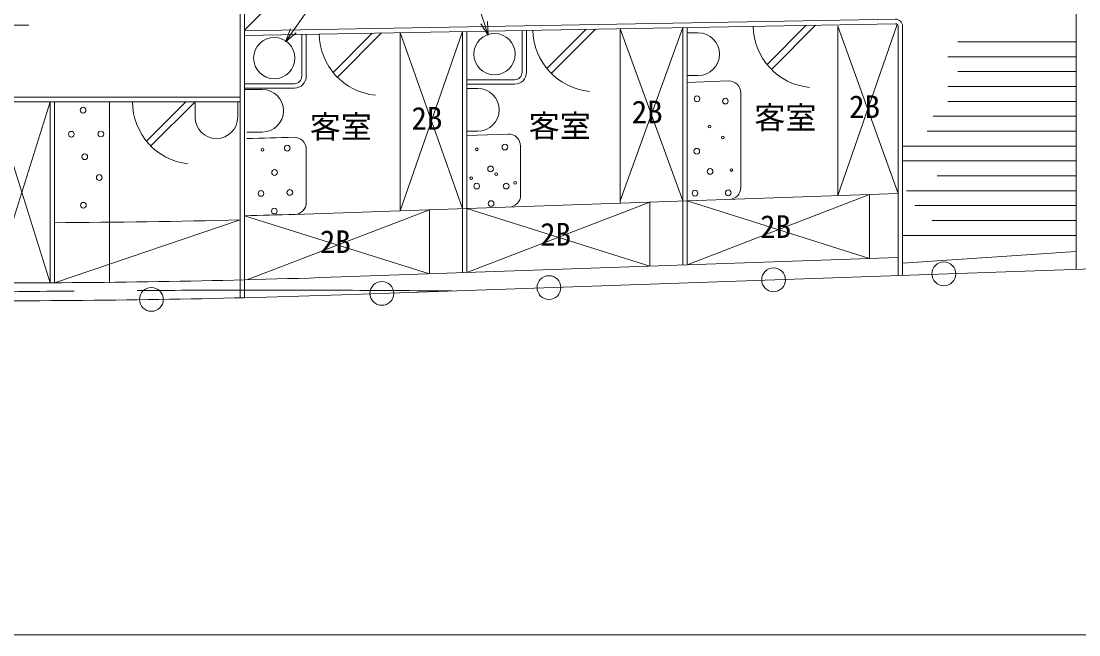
# Model space of a CAD drawing. Units: millimetres, scale not verified. Extents: x -51050 to 51050, y -29701 to 29699.
# Drawn here: x 2260 to 12920, y -13908 to -7725 of the extents above; entities that cross this region are included whole.
import ezdxf
from ezdxf.enums import TextEntityAlignment as Align

# ---------------------------------------------------------------- set-up
doc = ezdxf.new("R2010")
doc.units = ezdxf.units.MM
doc.header["$LTSCALE"] = 100
doc.linetypes.add('USER1', pattern=[50.8, 31.75, -6.35, 6.35, -6.35])
for name, color, linetype, lineweight in [('0-2_sunpou', 7, 'Continuous', 18), ('0-3_keijou', 7, 'Continuous', 18), ('0-5_text', 7, 'Continuous', 18), ('0-6_center', 7, 'USER1', 18), ('0-7_hachi', 7, 'Continuous', 18)]:
    doc.layers.add(name, color=color, linetype=linetype, lineweight=lineweight)
doc.styles.add('ＭＳ ゴシック', font='')
doc.styles.get('ＭＳ ゴシック').set_extended_font_data('MS Gothic')

msp = doc.modelspace()

# ---------------------------------------------------------------- linework, layer by layer
at = {"layer": '0-2_sunpou'}
msp.add_line((30140, -13907.6), (-38194, -13907.6), dxfattribs=at)
at = {"layer": '0-3_keijou'}
for p, q in [((12893, -1764.1), (12893, -10224.6)), ((4466, -10512.4), (4466, -5994.3)), ((4511, -10511.2), (4511, -5994.3)), ((4511, -7814.4), (5016.4, -7308.9)), ((4511, -7823.9), (11079.3, -7705.9)), ((4511, -7868.9), (11077, -7750.9)), ((10173.7, -7767.2), (9778.3, -8162.6)), ((10267.3, -7765.5), (9821.9, -8211)), ((10490.5, -9482.6), (10490.5, -7775.6)), ((11098, -10286.2), (11098, -7775.6)), ((11143, -10284.6), (11143, -7775.6)), ((5088.5, -8279.9), (5088.5, -7858.6)), ((5133.5, -8279.9), (5133.5, -7857.8)), ((5798.7, -7845.8), (5403.3, -8241.3)), ((5892.4, -7844.1), (5446.9, -8289.6)), ((6078.5, -9636.1), (6078.5, -7840.8)), ((6708.5, -10259.5), (6708.5, -7829.5)), ((6753.5, -10258), (6753.5, -7828.6)), ((7308.5, -8240), (7308.5, -7818.7)), ((7353.5, -8240), (7353.5, -7817.9)), ((7954.1, -7807.1), (7558.6, -8202.5)), ((8047.7, -7805.4), (7602.2, -8250.9)), ((8298.5, -9558.8), (8298.5, -7800.9)), ((8928.5, -10182.3), (8928.5, -7789.6)), ((8973.5, -10180.8), (8973.5, -7788.7)), ((8973.5, -7842), (9083.5, -7842)), ((6753.5, -8315), (7233.5, -8315)), ((8973.5, -8272), (9083.5, -8272)), ((4511, -8354.9), (5013.5, -8354.9)), ((4511, -8399.9), (5013.5, -8399.9)), ((4511, -8412.4), (4688.5, -8412.4)), ((6753.5, -8360), (7233.5, -8360)), ((6753.5, -8403.9), (6863.5, -8403.9)), ((9389.3, -8327.9), (8973.5, -8342.4)), ((-12314, -8492.3), (4466, -8492.3)), ((9513.5, -9400.7), (9513.5, -8447.8)), ((-12314, -8537.3), (4466, -8537.3)), ((2551.1, -8537.3), (2551.1, -10360.9)), ((2596.1, -8537.3), (2596.1, -10360.7)), ((3151.1, -8537), (3151.1, -10362)), ((3920.7, -8537.3), (3523.6, -8934.5)), ((4012.7, -8537.3), (3567.2, -8982.8)), ((4012.7, -8537.3), (4012.7, -8692.3)), ((4442.7, -8537.3), (4442.7, -8692.3)), ((4533.5, -8842.4), (4688.5, -8842.4)), ((6753.5, -8833.9), (6863.5, -8833.9)), ((7169.3, -8863.1), (6753.5, -8877.6)), ((5133.5, -9552), (5133.5, -9015.1)), ((7293.5, -9477.9), (7293.5, -8983)), ((11098, -9461.5), (5017.1, -9672)), ((10810, -10116.9), (10810, -9471.5)), ((8595.5, -10193.9), (8595.5, -9548.5)), ((6375.5, -10271.1), (6375.5, -9625.7)), ((11098, -10106.9), (5486.2, -10302)), ((12893, -10044.5), (11143, -10163.3)), ((13858.8, -10191), (5492.5, -10481.9))]:
    msp.add_line(p, q, dxfattribs=at)
for centre, radius in [((7031, -8057.5), 208), ((4811, -8097.4), 208), ((9071.7, -8507.9), 28.8), ((9357.6, -8530.8), 28.8), ((2884.2, -8622.1), 28.8), ((2765.5, -8864.7), 28.8), ((3063.5, -8861.9), 28.8), ((9197.3, -8786.1), 13.6), ((9333.1, -8897), 13.6), ((4691.2, -9022.4), 13.6), ((4942.2, -9004.7), 28.8), ((6852.9, -9016.3), 13.6), ((7136, -8993.6), 28.8), ((9068.8, -9035.5), 28.8), ((2900.7, -9090.8), 28.8), ((3046.9, -9300.3), 28.8), ((4813.7, -9249.6), 28.8), ((6991, -9213.6), 28.8), ((7046.9, -9267.7), 13.6), ((9203.6, -9239.3), 28.8), ((9418.2, -9225), 13.6), ((6797, -9306.1), 13.6), ((6851.2, -9386.5), 28.8), ((7148.2, -9386.5), 28.8), ((7239.1, -9353.3), 13.6), ((4677.3, -9461), 28.8), ((4967.9, -9451.1), 28.8), ((9051.6, -9457.8), 28.8), ((9387, -9454.7), 28.8), ((2887.1, -9580.2), 28.8), ((6996.2, -9562.8), 28.8), ((4811.7, -9638.8), 28.8), ((9843.7, -10330.6), 120), ((11559.3, -10270.9), 120), ((7579.8, -10409.3), 120), ((3572.2, -10528.3), 120), ((5895.6, -10467.9), 120)]:
    msp.add_circle(centre, radius, dxfattribs=at)
for centre, radius, start, end in [((10267.3, -7765.5), 630, 181.02955, 264.43401), ((11073, -7775.6), 70, 0, 91.02962), ((11073, -7775.6), 25, 0, 91.02962), ((5892.4, -7844.1), 630, 181.02955, 264.43401), ((8047.7, -7805.4), 630, 181.02955, 264.43401), ((9083.5, -8057), 215, 270, 90), ((5013.5, -8279.9), 120, 270, 0), ((5013.5, -8279.9), 75, 270, 0), ((7233.5, -8240), 120, 270, 0), ((7233.5, -8240), 75, 270, 0), ((4688.5, -8627.4), 215, 270, 90), ((6863.5, -8618.9), 215, 270, 90), ((9393.5, -8447.8), 120, 0, 91.99178), ((4012.7, -8537.3), 630, 180, 263.40445), ((4227.7, -8692.3), 215, 180, 0), ((2016.9, 90234.7), 99175, 271.45406, 271.72938), ((5013.5, -9015.1), 120, 0, 91.72938), ((7173.5, -8983), 120, 0, 91.99178), ((7173.5, -9477.9), 120, 271.99178, 0), ((9393.5, -9400.7), 120, 271.99178, 0), ((5013.5, -9552), 120, 271.73357, 0), ((2016.9, 89457.7), 99175, 271.44106, 271.73357), ((2016.9, 89457.7), 99215, 270.3345, 271.41448), ((2016.9, 89457.7), 99820, 270, 271.99178), ((2016.9, 89457.7), 100000, 270, 271.99178)]:
    msp.add_arc(centre, radius, start, end, dxfattribs=at)
at = {"layer": '0-5_text'}
for p, q in [((4925.5, -7933.4), (5322.9, -7364)), ((6968.4, -7867.6), (6802.6, -7364)), ((6968.4, -7867.6), (6891.8, -7750.5)), ((6968.4, -7867.6), (6960.5, -7727.9)), ((4925.5, -7933.4), (4973.1, -7801.9)), ((4925.5, -7933.4), (5032.5, -7843.3))]:
    msp.add_line(p, q, dxfattribs=at)
at = {"layer": '0-6_center'}
for p, q in [((10490.5, -9482.6), (11090.5, -7757.8)), ((10490.5, -7775.6), (11098, -9460.7)), ((6078.5, -9636.1), (6708.5, -7829.5)), ((6078.5, -7840.8), (6708.5, -9614.1)), ((8298.5, -9536.9), (8928.5, -7789.6)), ((8298.5, -7800.9), (8928.5, -9536.9)), ((1976.1, -8537), (2551.1, -10360.9)), ((1976.1, -10362), (2551.1, -8537.3)), ((8973.5, -10180.8), (10810, -9471.5)), ((6753.5, -10258), (8595.5, -9548.5)), ((8973.5, -9535.4), (10810, -10116.9)), ((4511.2, -9686), (6375.5, -10271.1)), ((6375.5, -9625.7), (4533.5, -10330.6)), ((6753.5, -9612.6), (8595.5, -10193.9)), ((2596.1, -10360.7), (4466, -9726.6))]:
    msp.add_line(p, q, dxfattribs=at)
msp.add_arc((4731.6, -222898.6), 212463.5, 89.49492, 90.7321, dxfattribs=at)
at = {"layer": '0-7_hachi'}
for p, q in [((2338.2, -7764.6), (-6035.3, -7764.6)), ((12893, -7933.3), (11702.1, -7933.3)), ((12893, -8083.3), (11599.8, -8083.3)), ((12893, -8233.3), (11702.1, -8233.3)), ((12893, -8383.3), (11599.8, -8383.3)), ((12893, -8533.3), (11599.8, -8533.3)), ((12893, -8683.3), (11451.8, -8683.3)), ((12893, -8833.3), (11393, -8833.3)), ((12893, -8983.3), (11143, -8983.3)), ((12893, -9133.3), (11143, -9133.3)), ((12893, -9283.3), (11492, -9283.3)), ((12893, -9433.3), (11183.1, -9433.3)), ((12893, -9583.3), (11266.7, -9583.3)), ((12893, -9733.3), (11438.7, -9733.3)), ((12893, -9883.3), (11143, -9883.3))]:
    msp.add_line(p, q, dxfattribs=at)

# ---------------------------------------------------------------- texts
at = {"layer": '0-5_text', "style": 'ＭＳ ゴシック'}
for s, p in [('2B', (8413.6, -8823.3)), ('2B', (10604.8, -8770.4)), ('2B', (6193.6, -8887.2)), ('客室', (7375.5, -8963.5)), ('客室', (9650, -8879.6)), ('客室', (5169.2, -8971.9)), ('2B', (9707.9, -9977.9)), ('2B', (7490.6, -10055)), ('2B', (5270.6, -10130))]:
    msp.add_text(s, height=229.1, dxfattribs=at).set_placement(p, align=Align.BOTTOM_LEFT)

doc.saveas('drawing.dxf')
